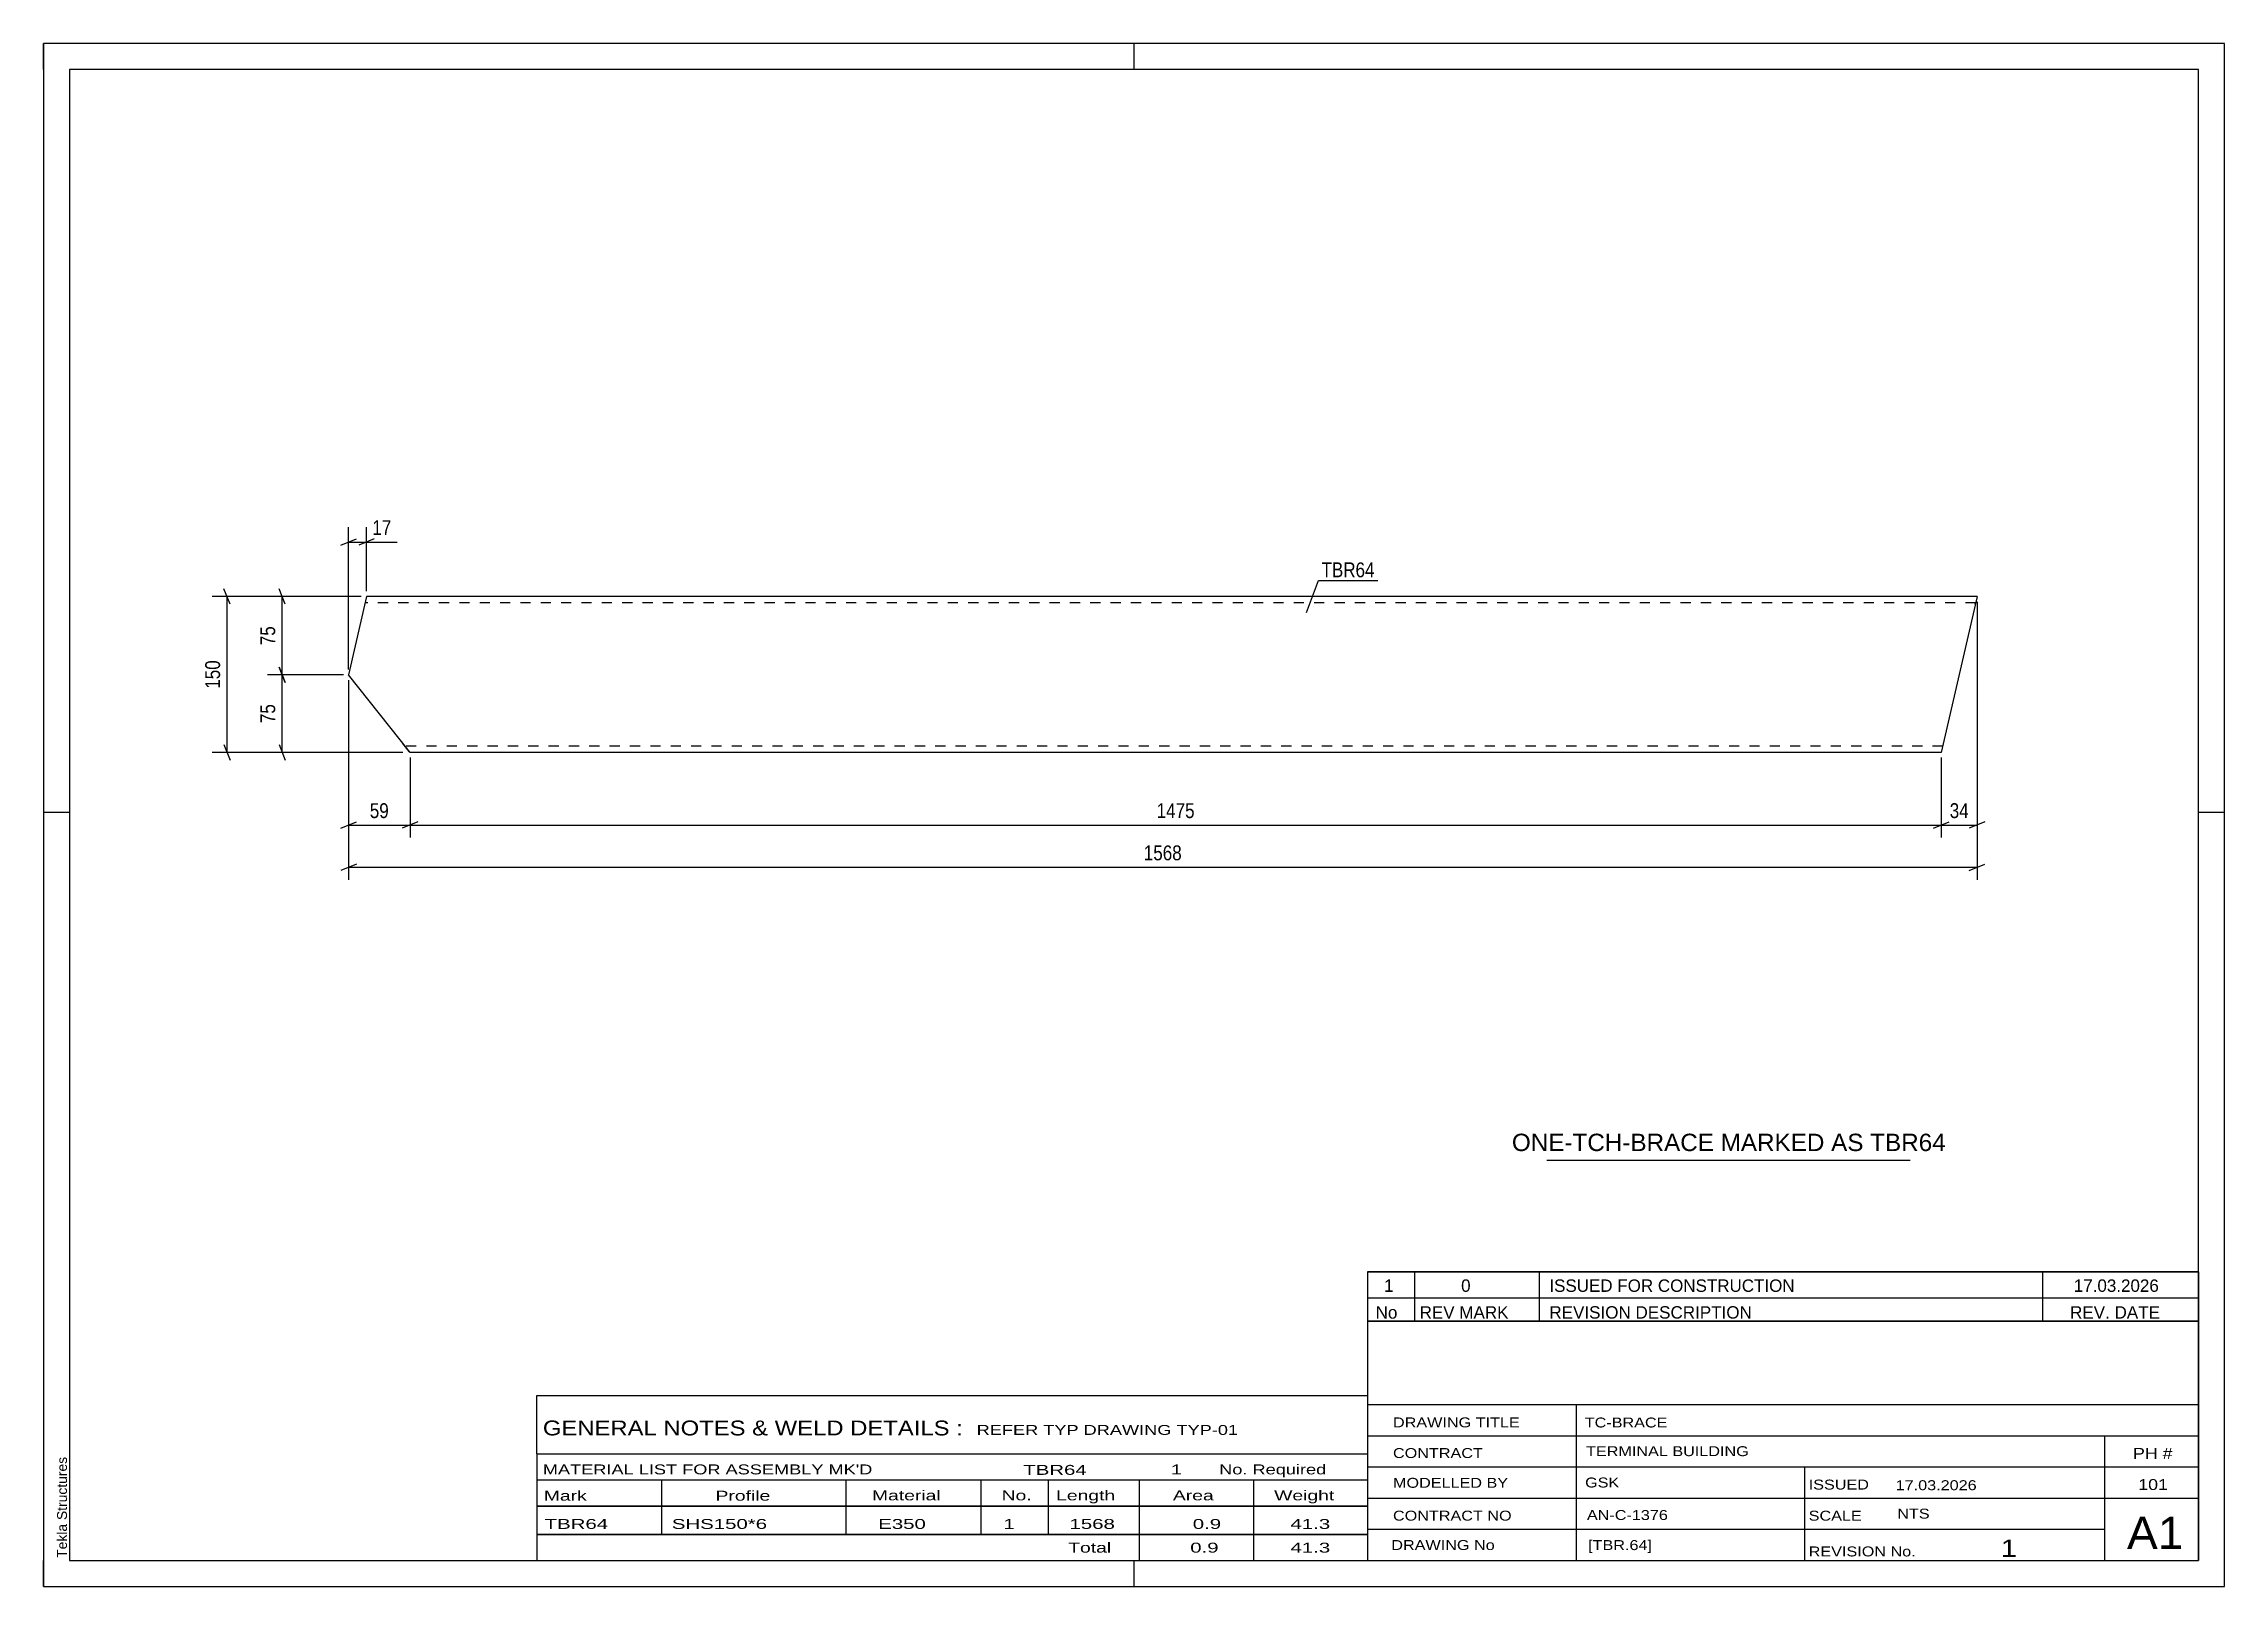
# Model space of a CAD drawing. Header units: millimetres. Extents: x 0 to 420, y 0 to 297.
import ezdxf

# ---------------------------------------------------------------- set-up
doc = ezdxf.new("R2010")
doc.units = ezdxf.units.MM
doc.linetypes.add('DXK_LINE_DOT2', pattern=[3.9198, 1.9599, -1.9599])
doc.styles.add('Arial', font='ARIAL.TTF', dxfattribs={"height": 0.2})
doc.styles.add('Arial Narrow', font='ARIALN.TTF', dxfattribs={"height": 0.2})

# ---------------------------------------------------------------- blocks, each defined once
blk = doc.blocks.new('Unknown-580739723-1161')
at = {"color": 5, "linetype": 'Continuous'}
for p, q in [((420, 297), (0, 297)), ((0, 297), (0, 0)), ((0, 292), (0, 297)), ((210, 292), (210, 297)), ((420, 0), (420, 297)), ((415, 292), (5, 292)), ((5, 292), (5, 5)), ((415, 5), (415, 292)), ((5, 149), (0, 149)), ((420, 149), (415, 149)), ((0, 0), (0, 5)), ((5, 5), (415, 5)), ((210, 0), (210, 5)), ((0, 0), (420, 0))]:
    blk.add_line(p, q, dxfattribs=at)
at = {"color": 174, "linetype": 'Continuous', "style": 'Arial'}
blk.add_text('Tekla Structures', height=1.9102, rotation=90, dxfattribs=at).set_placement((4.5, 5.5))
blk = doc.blocks.new('Part-580739723-1270 - 1252')
at = {"color": 2, "linetype": 'Continuous'}
for p, q in [((62.19, 190.56), (58.73, 175.48)), ((372.36, 190.56), (62.19, 190.56)), ((372.36, 190.56), (365.48, 160.56)), ((68.67, 162.96), (58.73, 175.48)), ((70.57, 160.56), (68.67, 162.96)), ((365.48, 160.56), (70.57, 160.56))]:
    blk.add_line(p, q, dxfattribs=at)
at = {"color": 7, "linetype": 'DXK_LINE_DOT2'}
for p, q in [((372.09, 189.36), (61.91, 189.36)), ((372.02, 189.07), (372.07, 189.27)), ((372.07, 189.27), (372.02, 189.07)), ((372.07, 189.27), (372.09, 189.36)), ((372.09, 189.36), (372.07, 189.27)), ((70.42, 160.74), (68.67, 162.96)), ((365.76, 161.76), (69.62, 161.76))]:
    blk.add_line(p, q, dxfattribs=at)
blk = doc.blocks.new('StraightDimension-580739723-2000 - 1252')
at = {"color": 7, "linetype": 'Continuous'}
for p, q in [((46.55, 173.98), (45.35, 176.98)), ((57.73, 175.48), (43.1, 175.48)), ((45.95, 160.56), (45.95, 175.48)), ((69.17, 160.56), (43.1, 160.56)), ((45.35, 162.06), (46.55, 159.06))]:
    blk.add_line(p, q, dxfattribs=at)
at = {"color": 0}
blk.add_wipeout([(45.2, 170.45), (41, 170.45), (41, 165.59), (45.2, 165.59)], dxfattribs=at)
at = {"color": 3, "style": 'Arial Narrow'}
blk.add_text('75', height=2.863, rotation=90.0002, dxfattribs=at).set_placement((44.6, 166.19))
blk = doc.blocks.new('StraightDimension-580739723-2140 - 1252')
at = {"color": 7, "linetype": 'Continuous'}
for p, q in [((372.36, 189.56), (372.36, 144.16)), ((365.48, 159.56), (365.48, 144.16)), ((363.98, 145.96), (366.98, 147.16)), ((373.86, 147.16), (370.86, 145.96)), ((365.48, 146.56), (372.36, 146.56))]:
    blk.add_line(p, q, dxfattribs=at)
at = {"color": 0}
blk.add_wipeout([(371.35, 147.31), (371.35, 151.51), (366.5, 151.51), (366.5, 147.31)], dxfattribs=at)
at = {"color": 3, "style": 'Arial Narrow'}
blk.add_text('34', height=2.863, dxfattribs=at).set_placement((367.1, 147.91))
blk = doc.blocks.new('StraightDimension-580739723-1977 - 1252')
at = {"color": 7, "linetype": 'Continuous'}
for p, q in [((61.19, 190.56), (32.48, 190.56)), ((35.93, 189.06), (34.73, 192.06)), ((35.33, 160.56), (35.33, 190.56)), ((69.17, 160.56), (32.48, 160.56)), ((34.73, 162.06), (35.93, 159.06))]:
    blk.add_line(p, q, dxfattribs=at)
at = {"color": 0}
blk.add_wipeout([(34.58, 178.9), (30.38, 178.9), (30.38, 172.21), (34.58, 172.21)], dxfattribs=at)
at = {"color": 3, "style": 'Arial Narrow'}
blk.add_text('150', height=2.863, rotation=90.0002, dxfattribs=at).set_placement((33.98, 172.81))
blk = doc.blocks.new('StraightDimension-580739723-1757 - 1252')
at = {"color": 7, "linetype": 'Continuous'}
for p, q in [((57.23, 200.44), (60.23, 201.64)), ((58.73, 176.48), (58.73, 203.89)), ((63.69, 201.64), (60.69, 200.44)), ((62.19, 191.56), (62.19, 203.89)), ((58.73, 201.04), (62.19, 201.04))]:
    blk.add_line(p, q, dxfattribs=at)
at = {"color": 0}
blk.add_wipeout([(67.57, 201.79), (67.57, 205.99), (62.71, 205.99), (62.71, 201.79)], dxfattribs=at)
at = {"color": 7, "linetype": 'Continuous'}
blk.add_line((62.19, 201.04), (68.1, 201.04), dxfattribs=at)
blk.add_line((62.19, 201.04), (68.1, 201.04), dxfattribs=at)
at = {"color": 3, "style": 'Arial Narrow'}
blk.add_text('17', height=2.863, dxfattribs=at).set_placement((63.31, 202.39))
blk = doc.blocks.new('StraightDimension-580739723-1999 - 1252')
at = {"color": 7, "linetype": 'Continuous'}
for p, q in [((61.19, 190.56), (43.1, 190.56)), ((46.55, 189.06), (45.35, 192.06)), ((45.95, 175.48), (45.95, 190.56)), ((45.35, 176.98), (46.55, 173.98)), ((57.73, 175.48), (43.1, 175.48))]:
    blk.add_line(p, q, dxfattribs=at)
at = {"color": 0}
blk.add_wipeout([(45.2, 185.45), (41, 185.45), (41, 180.59), (45.2, 180.59)], dxfattribs=at)
at = {"color": 3, "style": 'Arial Narrow'}
blk.add_text('75', height=2.863, rotation=90.0002, dxfattribs=at).set_placement((44.6, 181.19))
blk = doc.blocks.new('StraightDimension-580739723-2141 - 1252')
at = {"color": 7, "linetype": 'Continuous'}
for p, q in [((70.57, 159.56), (70.57, 144.16)), ((365.48, 159.56), (365.48, 144.16)), ((72.07, 147.16), (69.07, 145.96)), ((363.98, 145.96), (366.98, 147.16)), ((70.57, 146.56), (365.48, 146.56))]:
    blk.add_line(p, q, dxfattribs=at)
at = {"color": 0}
blk.add_wipeout([(222.28, 147.31), (222.28, 151.51), (213.77, 151.51), (213.77, 147.31)], dxfattribs=at)
at = {"color": 3, "style": 'Arial Narrow'}
blk.add_text('1475', height=2.863, dxfattribs=at).set_placement((214.37, 147.91))
blk = doc.blocks.new('StraightDimension-580739723-2142 - 1252')
at = {"color": 7, "linetype": 'Continuous'}
for p, q in [((58.73, 174.48), (58.73, 144.16)), ((70.57, 159.56), (70.57, 144.16)), ((57.23, 145.96), (60.23, 147.16)), ((72.07, 147.16), (69.07, 145.96)), ((58.73, 146.56), (70.57, 146.56))]:
    blk.add_line(p, q, dxfattribs=at)
at = {"color": 0}
blk.add_wipeout([(67.08, 147.31), (67.08, 151.51), (62.22, 151.51), (62.22, 147.31)], dxfattribs=at)
at = {"color": 3, "style": 'Arial Narrow'}
blk.add_text('59', height=2.863, dxfattribs=at).set_placement((62.82, 147.91))
blk = doc.blocks.new('StraightDimension-580739723-2199 - 1252')
at = {"color": 7, "linetype": 'Continuous'}
for p, q in [((372.36, 189.56), (372.36, 136.03)), ((58.73, 174.48), (58.73, 136.03)), ((60.23, 139.03), (57.23, 137.83)), ((370.86, 137.83), (373.86, 139.03)), ((58.73, 138.43), (372.36, 138.43))]:
    blk.add_line(p, q, dxfattribs=at)
at = {"color": 0}
blk.add_wipeout([(219.8, 139.18), (219.8, 143.38), (211.29, 143.38), (211.29, 139.18)], dxfattribs=at)
at = {"color": 3, "style": 'Arial Narrow'}
blk.add_text('1568', height=2.863, dxfattribs=at).set_placement((211.89, 139.78))
blk = doc.blocks.new('Unknown-580739723-2253')
at = {"color": 7, "linetype": 'Continuous'}
blk.add_line((289.5, 82.05), (359.5, 82.05), dxfattribs=at)
at = {"color": 7, "style": 'Arial'}
blk.add_text('ONE-TCH-BRACE MARKED AS TBR64', height=3.3428, dxfattribs=at).set_placement((282.78, 83.8))
blk = doc.blocks.new('Unknown-580739723-2250')
at = {"color": 7, "linetype": 'Continuous'}
for p, q in [((255, 51.05), (255, 5)), ((255, 51.05), (415, 51.05)), ((415, 51), (415, 5)), ((255, 35), (415, 35)), ((295.14, 35), (295.14, 5)), ((255, 29), (415, 29)), ((397, 5.05), (397, 29.05)), ((255, 23), (415, 23)), ((339.14, 23), (339.14, 5)), ((255, 17), (415, 17)), ((255, 11), (397, 11)), ((255, 5), (415, 5))]:
    blk.add_line(p, q, dxfattribs=at)
at = {"color": 7, "style": 'Arial Narrow'}
for s, height, width, p in [('DRAWING TITLE', 1.9089, 1.425378, (259.88, 30.61)), ('TC-BRACE', 1.909, 1.425378, (296.81, 30.59)), ('CONTRACT', 1.909, 1.425378, (259.88, 24.71)), ('TERMINAL BUILDING', 1.9089, 1.425378, (297.06, 25.07)), ('MODELLED BY', 1.9089, 1.425378, (259.88, 18.98)), ('GSK', 1.909, 1.425378, (296.88, 19.04)), ('ISSUED', 1.909, 1.425378, (339.94, 18.64)), ('17.03.2026', 1.909, 1.425378, (356.69, 18.52)), ('CONTRACT NO', 1.9089, 1.425378, (259.88, 12.66)), ('AN-C-1376', 1.909, 1.425378, (297.23, 12.78)), ('SCALE', 1.909, 1.425378, (339.94, 12.65)), ('A1', 6.204, 1.25, (401.24, 7.2)), ('DRAWING No', 1.909, 1.425378, (259.56, 7)), ('[TBR.64]', 1.909, 1.425378, (297.46, 6.99)), ('1', 3.34, 1.5, (376.91, 5.68)), ('REVISION No.', 1.9089, 1.425378, (339.94, 5.77))]:
    blk.add_text(s, height=height, dxfattribs=dict(at, width=width)).set_placement(p)
at = {"color": 7, "linetype": 'Continuous', "style": 'Arial Narrow'}
for s, height, width, p in [('PH #', 2.1, 1.42538, (402.4, 24.55)), ('101', 2.1, 1.42538, (403.41, 18.55)), ('NTS', 1.909, 1.425378, (357, 13.05))]:
    blk.add_text(s, height=height, dxfattribs=dict(at, width=width)).set_placement(p)
blk = doc.blocks.new('Unknown-580739723-2251')
at = {"color": 7, "linetype": 'Continuous'}
for p, q in [((255, 60.55), (415, 60.55)), ((415, 60.55), (255, 60.55)), ((255, 60.55), (255, 55.55)), ((264, 60.55), (264, 55.55)), ((288, 60.55), (288, 55.55)), ((385, 60.55), (385, 55.55)), ((415, 60.55), (415, 55.55)), ((255, 55.55), (415, 55.55)), ((255, 55.55), (255, 51.05)), ((255, 55.55), (415, 55.55)), ((264, 55.55), (264, 51.05)), ((288, 55.55), (288, 51.05)), ((385, 55.55), (385, 51.05)), ((415, 55.55), (415, 51.05)), ((415, 51.05), (255, 51.05))]:
    blk.add_line(p, q, dxfattribs=at)
at = {"color": 7, "linetype": 'Continuous', "style": 'Arial Narrow'}
for s, height, width, p in [('1', 2.39, 1.196471, (258.16, 56.7)), ('0', 2.39, 1.196471, (273, 56.7)), ('ISSUED FOR CONSTRUCTION', 2.3861, 1.196471, (290, 56.7)), ('17.03.2026', 2.386, 1.196471, (391, 56.7)), ('No', 2.386, 1.2, (256.54, 51.55)), ('REV MARK', 2.386, 1.2, (265, 51.55)), ('REVISION DESCRIPTION', 2.3861, 1.2, (290, 51.55)), ('REV. DATE', 2.386, 1.2, (390.28, 51.55))]:
    blk.add_text(s, height=height, dxfattribs=dict(at, width=width)).set_placement(p)
blk = doc.blocks.new('Unknown-580739723-2252')
at = {"color": 7, "linetype": 'Continuous'}
for p, q in [((95, 36.75), (255, 36.75)), ((95, 25.5), (95, 36.75)), ((255, 36.75), (255, 25.5)), ((95, 25.5), (255, 25.5)), ((95, 25.5), (95, 20.5)), ((255, 25.5), (255, 20.5)), ((95, 20.5), (255, 20.5)), ((95, 20.5), (95, 15.5)), ((119, 20.5), (119, 15.5)), ((154.5, 20.5), (154.5, 15.5)), ((180.5, 20.5), (180.5, 15.5)), ((193.5, 20.5), (193.5, 15.5)), ((211, 20.5), (211, 15.5)), ((233, 20.5), (233, 15.5)), ((255, 20.5), (255, 15.5)), ((95, 15.5), (255, 15.5)), ((95, 15.45), (95, 10.05)), ((95, 15.45), (255, 15.45)), ((119, 15.5), (119, 10)), ((154.5, 15.5), (154.5, 10)), ((180.5, 15.5), (180.5, 10)), ((193.5, 15.5), (193.5, 10)), ((211, 15.5), (211, 10)), ((233, 15.5), (233, 10)), ((255, 15.45), (255, 10.05)), ((95, 10.05), (255, 10.05)), ((95, 10), (255, 10)), ((95, 10), (95, 5)), ((211, 10), (211, 5)), ((233, 10), (233, 5)), ((255, 10), (255, 5)), ((95, 5), (255, 5))]:
    blk.add_line(p, q, dxfattribs=at)
at = {"color": 7, "style": 'Arial Narrow'}
for s, height, width, p in [('GENERAL NOTES & WELD DETAILS :', 2.8633, 1.4, (96.15, 29.06)), ('REFER TYP DRAWING TYP-01', 1.9089, 1.6, (179.7, 29.16)), ("MATERIAL LIST FOR ASSEMBLY MK'D", 1.9089, 1.6, (96.15, 21.56)), ('TBR64', 1.909, 1.794707, (188.68, 21.47)), ('1', 1.91, 1.794707, (217.08, 21.56)), ('No. Required', 1.9089, 1.6, (226.41, 21.56)), ('Mark', 1.909, 1.7, (96.34, 16.5)), ('Profile', 1.909, 1.7, (129.41, 16.5)), ('Material', 1.909, 1.7, (159.54, 16.56)), ('No.', 1.909, 1.7, (184.5, 16.56)), ('Length', 1.909, 1.7, (195, 16.56)), ('Area', 1.909, 1.7, (217.5, 16.56)), ('Weight', 1.909, 1.7, (237, 16.56))]:
    blk.add_text(s, height=height, dxfattribs=dict(at, width=width)).set_placement(p)
at = {"color": 7, "linetype": 'Continuous', "style": 'Arial Narrow'}
for s, height, width, p in [('TBR64', 1.909, 1.794707, (96.5, 11.06)), ('SHS150*6', 1.909, 1.794707, (121, 11.06)), ('E350', 1.909, 1.794707, (160.74, 11.06)), ('1', 1.91, 1.794707, (184.86, 11.06)), ('1568', 1.909, 1.794707, (197.58, 11.06)), ('0.9', 1.909, 1.794707, (221.32, 11.06)), ('41.3', 1.909, 1.794707, (240.14, 11.06)), ('Total', 1.909, 1.7, (197.33, 6.5)), ('0.9', 1.909, 1.794707, (220.83, 6.5)), ('41.3', 1.909, 1.794707, (240.14, 6.5))]:
    blk.add_text(s, height=height, dxfattribs=dict(at, width=width)).set_placement(p)
blk = doc.blocks.new('Mark-580739723-1265 - 1252')
at = {"color": 0}
blk.add_wipeout([(256.34, 194.27), (256.34, 197.27), (246.11, 197.27), (246.11, 194.27)], dxfattribs=at)
blk.add_wipeout([(256.34, 194.27), (256.34, 197.27), (246.11, 197.27), (246.11, 194.27)], dxfattribs=at)
at = {"color": 30, "linetype": 'Continuous'}
for p, q in [((243.2, 187.5), (245.51, 193.67)), ((245.51, 193.67), (256.94, 193.67))]:
    blk.add_line(p, q, dxfattribs=at)
at = {"color": 3, "style": 'Arial Narrow'}
blk.add_text('TBR64', height=2.863, dxfattribs=at).set_placement((246.11, 194.27))

msp = doc.modelspace()

# ---------------------------------------------------------------- block references
for name in ['Unknown-580739723-1161', 'Part-580739723-1270 - 1252', 'Unknown-580739723-2253', 'Unknown-580739723-2251', 'Unknown-580739723-2250', 'Unknown-580739723-2252']:
    msp.add_blockref(name, (0, 0))

# ---------------------------------------------------------------- next in the draw order: block references
for name in ['StraightDimension-580739723-2140 - 1252', 'StraightDimension-580739723-2000 - 1252']:
    msp.add_blockref(name, (0, 0))

# ---------------------------------------------------------------- next in the draw order: block references
msp.add_blockref('StraightDimension-580739723-1977 - 1252', (0, 0))

# ---------------------------------------------------------------- next in the draw order: block references
for name in ['StraightDimension-580739723-1757 - 1252', 'StraightDimension-580739723-2141 - 1252']:
    msp.add_blockref(name, (0, 0))

# ---------------------------------------------------------------- next in the draw order: block references
msp.add_blockref('StraightDimension-580739723-1999 - 1252', (0, 0))

# ---------------------------------------------------------------- next in the draw order: block references
msp.add_blockref('StraightDimension-580739723-2142 - 1252', (0, 0))

# ---------------------------------------------------------------- next in the draw order: block references
msp.add_blockref('StraightDimension-580739723-2199 - 1252', (0, 0))

# ---------------------------------------------------------------- next in the draw order: block references
msp.add_blockref('Mark-580739723-1265 - 1252', (0, 0))

doc.saveas('drawing.dxf')
